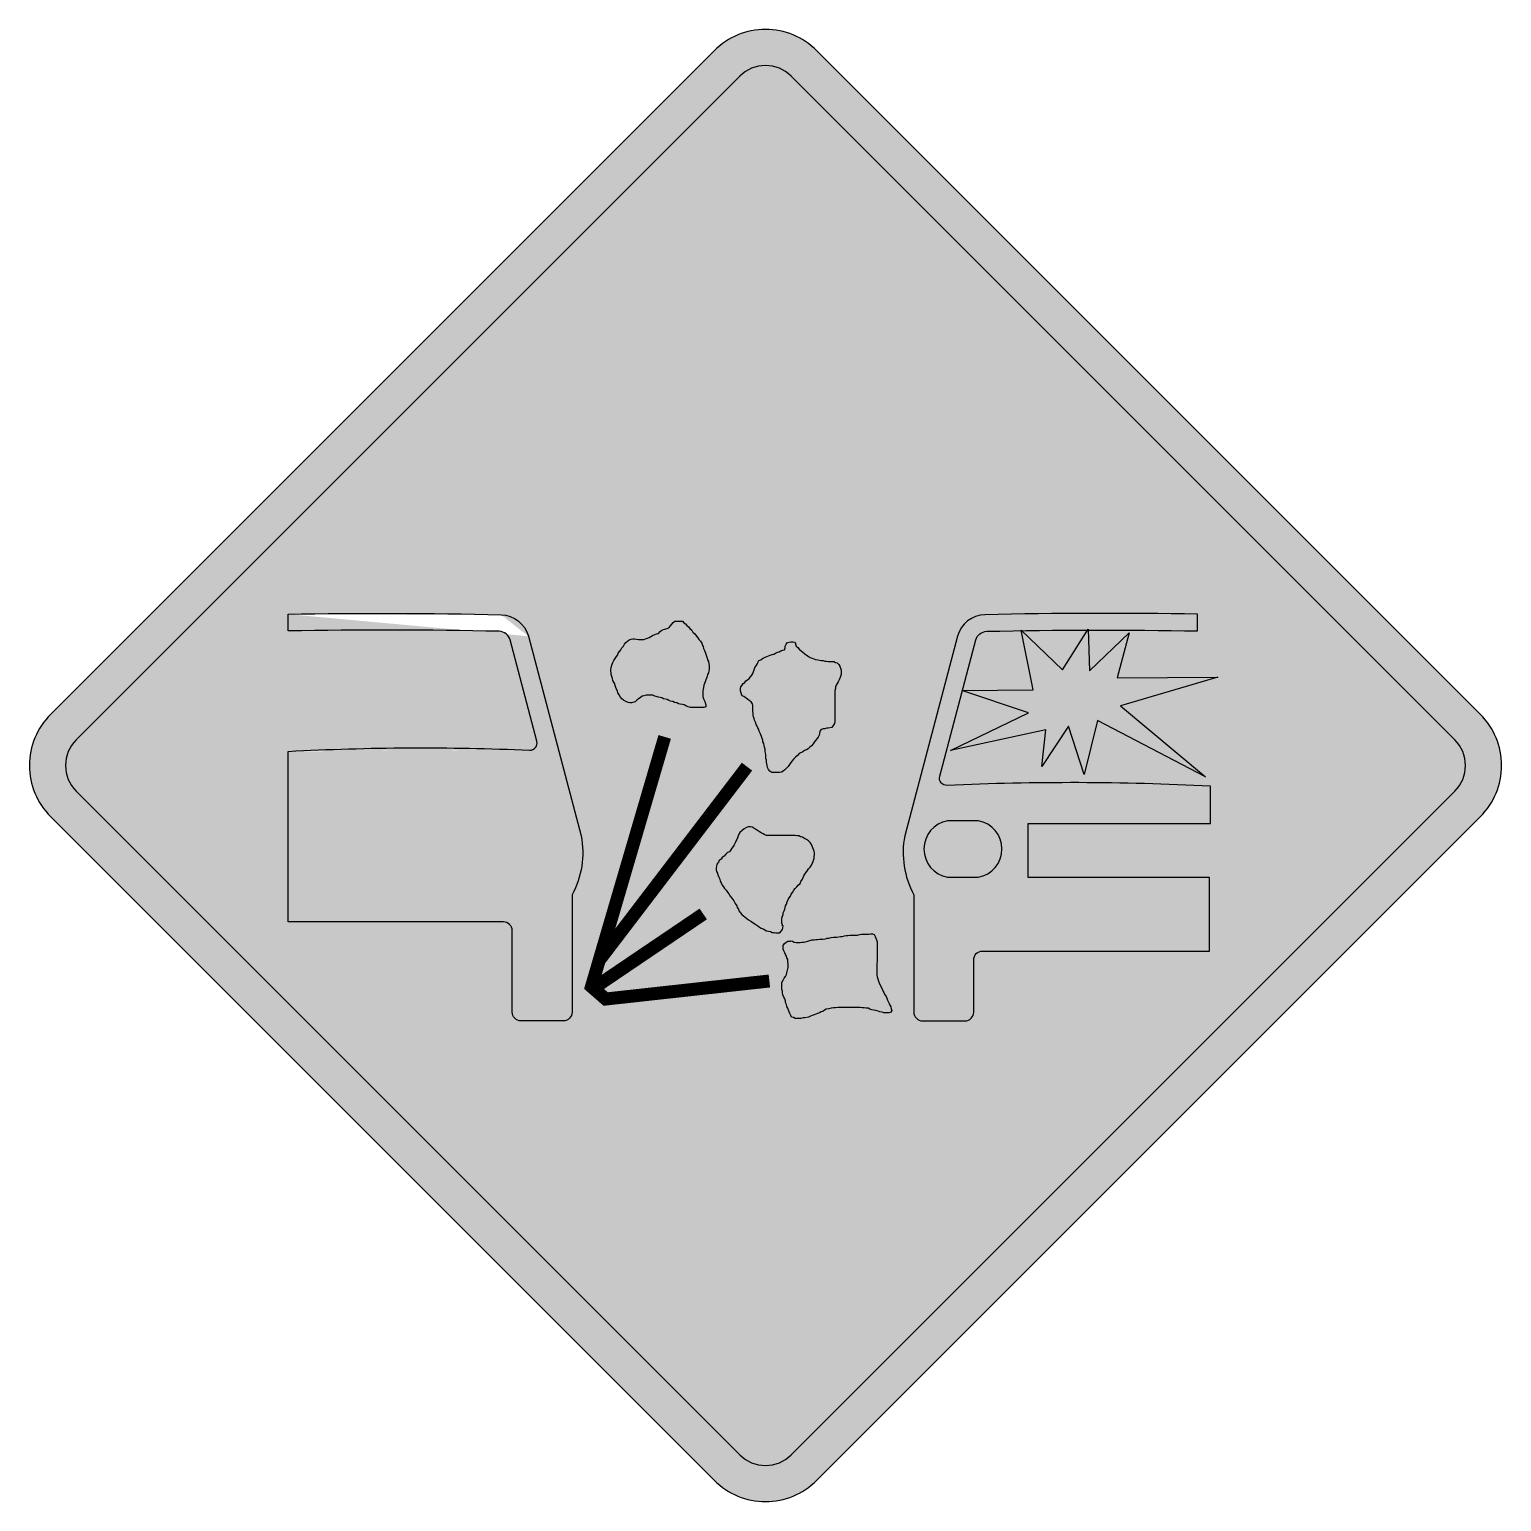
# Model space of a CAD drawing. Header units: millimetres. Extents: x -510 to 510, y -510 to 510.
import ezdxf

# ---------------------------------------------------------------- set-up
doc = ezdxf.new("R2010")
doc.units = ezdxf.units.MM
doc.header["$LTSCALE"] = 10
doc.header["$MEASUREMENT"] = 0
doc.layers.get('0').update_dxf_attribs({"linetype": 'CONTINUOUS'})

msp = doc.modelspace()

# ---------------------------------------------------------------- hatches: boundary and pattern name
h = msp.add_hatch(color=7)
h.dxf.hatch_style = 1
edge = h.paths.add_edge_path()
edge.add_line((35.4, -495), (495, -35.4))
edge.add_arc((459.6, 0), 50, 315, 405)
edge.add_line((495, 35.4), (35.4, 495))
edge.add_arc((0, 459.6), 50, 45, 135)
edge.add_line((-35.4, 495), (-495, 35.4))
edge.add_arc((-459.6, 0), 50, 135, 225)
edge.add_line((-495, -35.4), (-35.4, -495))
edge.add_arc((0, -459.6), 50, 225, 315)
edge = h.paths.add_edge_path(flags=16)
edge.add_line((17.7, -477.3), (477.3, -17.7))
edge.add_arc((459.6, 0), 25, 315, 405)
edge.add_line((477.3, 17.7), (17.7, 477.3))
edge.add_arc((0, 459.6), 25, 45, 135)
edge.add_line((-17.7, 477.3), (-477.3, 17.7))
edge.add_arc((-459.6, 0), 25, 135, 225)
edge.add_line((-477.3, -17.7), (-17.7, -477.3))
edge.add_arc((0, -459.6), 25, 225, 315)
h = msp.add_hatch(color=32)
h.dxf.hatch_style = 1
h.paths.add_polyline_path([(17.7, 477.3, 0.414214), (-17.7, 477.3), (-477.3, 17.7, 0.414214), (-477.3, -17.7), (-17.7, -477.3, 0.414214), (17.7, -477.3), (477.3, -17.7, 0.414214), (477.3, 17.7)])
h.paths.add_polyline_path([(-62.7, 100), (-57.8, 100), (-57.5, 100), (-56.6, 98.8), (-55.4, 98.2), (-54.5, 96.9), (-53.2, 96), (-52.3, 94.8), (-51.1, 93.6), (-50.2, 92.4), (-49, 91.2), (-47.8, 89.6), (-46.8, 88.4), (-46.2, 87.2), (-45, 86), (-44.1, 84.8), (-43.8, 83.6), (-43.2, 82.3), (-42.9, 81.1), (-42.3, 79.6), (-41.7, 78.4), (-41.4, 77.2), (-40.8, 75.7), (-40.5, 74.4), (-40.2, 73.2), (-39.5, 72), (-39.2, 70.5), (-38.9, 69.3), (-38.9, 66.8), (-39.2, 65.6), (-39.5, 64.1), (-40.2, 62.9), (-40.5, 61.7), (-40.8, 60.5), (-41.4, 59.2), (-41.7, 58), (-42.3, 56.8), (-42.6, 55.6), (-42.9, 54.1), (-43.2, 52.9), (-43.5, 51.6), (-43.5, 48), (-43.2, 46.8), (-42.6, 45.6), (-42, 44.3), (-41.4, 41.9), (-41.4, 40.7), (-42.6, 40.1), (-52, 40.1), (-53.5, 40.7), (-55.1, 41.3), (-56.3, 41.9), (-57.5, 42.2), (-59, 42.5), (-60.2, 42.8), (-61.4, 43.4), (-63, 43.7), (-64.2, 44.3), (-65.7, 44.6), (-66.9, 45), (-68.1, 45.6), (-70.6, 46.2), (-71.8, 46.8), (-73, 47.1), (-74.2, 47.4), (-76.7, 48), (-77.9, 48.6), (-82.7, 48.6), (-84.3, 48.3), (-85.5, 48), (-86.7, 46.8), (-87.9, 46.2), (-89.1, 45.3), (-90.3, 44), (-92.8, 43.4), (-94, 43.4), (-95.2, 43.7), (-96.7, 44.3), (-98.3, 45.3), (-99.5, 46.2), (-100.4, 47.4), (-101.3, 48.9), (-102.2, 50.4), (-102.5, 51.6), (-103.1, 52.9), (-103.7, 54.1), (-104, 55.3), (-104.3, 56.5), (-105, 57.7), (-105.6, 58.9), (-105.9, 60.2), (-106.5, 61.7), (-106.8, 62.9), (-106.8, 64.1), (-107.1, 65.3), (-107.1, 66.5), (-106.8, 67.8), (-106.2, 70.2), (-105.6, 71.4), (-105, 72.6), (-104, 74.1), (-103.1, 75.4), (-102.2, 76.6), (-101.9, 77.8), (-101, 79), (-100.1, 80.2), (-99.5, 81.4), (-98.3, 82.6), (-97.7, 83.9), (-96.7, 85.1), (-94.3, 86.9), (-93.1, 87.5), (-91.9, 87.8), (-90.7, 87.8), (-89.4, 87.5), (-87.9, 87.2), (-84.3, 87.2), (-83, 87.8), (-81.8, 88.1), (-80.6, 88.7), (-78.2, 89.9), (-76.7, 90.6), (-75.4, 91.2), (-74.2, 91.5), (-73, 92.7), (-71.8, 93.6), (-70.6, 94.2), (-68.1, 94.8), (-66.9, 95.4), (-65.7, 96.6), (-64.8, 97.8), (-63.9, 99.1)], flags=16)
h.paths.add_polyline_path([(-164.2, 89.5), (-127.6, -48.7, -0.171901), (-133.9, -89.5), (-133.9, -170.8, -0.414214), (-139.9, -176.8), (-169.4, -176.8, -0.414214), (-175.4, -170.8), (-175.4, -114.3, 0.414214), (-181.4, -108.3), (-330.4, -108.3), (-330.4, 9.8, -0.024123), (-163.3, 10.6, 0.505805), (-158.3, 16.9), (-176.8, 86.9, 0.334041), (-184.4, 92.9, 0.009917), (-330.4, 93.2), (-330.4, 104.8, -0.010001), (-183.1, 104.4, -0.333947)], flags=16)
h.paths.add_polyline_path([(-4.6, 72.6), (-3.3, 73.2), (-2.1, 74.1), (-0.6, 74.7), (0.9, 75.4), (2.1, 76), (3.3, 76.3), (4.6, 76.9), (5.8, 77.2), (7, 77.8), (8.2, 78.4), (9.4, 78.7), (10.6, 79.3), (11.9, 79.9), (13.1, 80.2), (13.7, 81.4), (13.7, 82.6), (14.3, 83.9), (15.2, 85.1), (17.6, 85.7), (18.9, 85.7), (20.1, 85.4), (20.7, 84.5), (20.7, 83.9), (21.3, 82.6), (22.5, 81.7), (23.4, 80.5), (24.6, 79.3), (27.1, 77.5), (28.3, 76.3), (29.5, 75.7), (31, 74.7), (32.2, 74.4), (33.5, 73.8), (34.7, 73.5), (36.2, 73.2), (38.6, 72.6), (39.9, 72.6), (41.1, 72.3), (42.3, 72.3), (43.5, 72), (47.2, 72), (48.4, 71.4), (49.6, 71.1), (50.8, 69.9), (51.4, 68.7), (52, 67.4), (52.3, 65.9), (52.3, 63.2), (52, 61.7), (51.4, 60.5), (51.1, 59.2), (50.2, 58), (49, 55.6), (48.4, 54.4), (48.4, 53.2), (48.1, 51.9), (48.1, 30.7), (47.8, 29.1), (46.9, 27.6), (45.9, 26.4), (43.5, 25.8), (42.3, 25.8), (41.1, 25.5), (39.9, 25.5), (38.6, 24.9), (37.7, 23.7), (37.4, 22.2), (37.1, 20.9), (36.5, 19.7), (35.6, 18.5), (33.8, 16.1), (32.9, 14.9), (31.9, 13.6), (30.7, 12.7), (29.5, 11.5), (28.3, 10.9), (27.1, 10.3), (25.9, 9.4), (23.4, 8.2), (22.2, 7), (20.7, 5.7), (19.5, 4.5), (17.6, 2.1), (16.7, 0.6), (15.8, -0.6), (14.6, -1.9), (13.4, -3.1), (12.2, -4), (11, -4.6), (9.7, -4.9), (4.3, -4.9), (3, -4), (2.1, -2.8), (1.5, -1.3), (1.2, 0), (0.9, 1.2), (0.6, 2.4), (0.6, 3.6), (0.3, 4.8), (0.3, 7.3), (0, 8.5), (-0.3, 10), (-0.3, 11.2), (-0.6, 12.7), (-0.9, 13.9), (-1.2, 15.2), (-1.8, 16.4), (-1.8, 17.6), (-2.4, 18.8), (-2.7, 20), (-3.3, 21.2), (-3.6, 22.5), (-4.3, 23.7), (-4.6, 24.9), (-5.2, 26.1), (-5.8, 27.3), (-6.4, 28.5), (-7, 30.1), (-7.6, 31.3), (-7.9, 32.5), (-8.2, 33.7), (-8.5, 34.9), (-8.5, 36.1), (-8.8, 37.7), (-8.8, 41.6), (-9.1, 42.8), (-10, 44), (-11.3, 45), (-12.5, 45.9), (-14.9, 47.7), (-16.1, 48.3), (-16.7, 49.5), (-17, 50.7), (-17.3, 51.9), (-17.3, 53.2), (-17, 54.4), (-16.1, 55.6), (-15.5, 56.8), (-14.3, 57.4), (-13.7, 58.6), (-12.5, 59.2), (-11.3, 60.2), (-10.3, 61.4), (-9.4, 62.6), (-8.8, 63.8), (-8.2, 65), (-7.9, 66.2), (-7.3, 67.8), (-6.4, 69), (-5.8, 70.2), (-5.2, 71.4)], flags=16)
h.paths.add_polyline_path([(151.9, 104.4, -0.010001), (299.2, 104.8), (299.2, 93.2, 0.005147), (223.4, 93.8), (224.3, 65.6), (251.7, 91.8), (243.5, 60.8), (313.3, 61.1), (245.8, 41.3), (304.7, -7.8), (229.8, 31.2), (220.6, -6.2), (209.9, 27.3), (191.4, -0.8), (194.1, 24.8), (128, 10.5), (182.2, 36.4), (136.3, 51.8), (120.6, -7.5, 0.506173), (125.7, -13.8, -0.023749), (308, -14.3), (308, -40.2), (181.9, -40.2), (181.9, -77.6), (307.4, -77.6), (307.4, -128.5), (150.2, -128.5, 0.414214), (144.2, -134.5), (144.2, -170.8, -0.414214), (138.2, -176.8), (108.7, -176.8, -0.414214), (102.7, -170.8), (102.7, -89.5, -0.171901), (96.4, -48.7), (133, 89.5, -0.333947)], flags=16)
h.paths.add_polyline_path([(-12, -42.4), (-10.5, -42.4), (-9.2, -42.7), (-8, -43.3), (-6.8, -44.2), (-5.6, -45.1), (-4.1, -46), (-2.9, -46.7), (-1.6, -47.3), (-0.4, -47.9), (0.8, -48.5), (20.5, -48.5), (21.8, -48.8), (23, -48.8), (24.2, -49.4), (25.7, -49.7), (26.9, -50.6), (28.4, -51.2), (29.7, -52.1), (30.9, -53.3), (31.8, -54.6), (32.4, -55.8), (32.7, -57), (33.3, -58.2), (33.6, -59.4), (33.9, -60.6), (33.9, -61.8), (33.6, -63.1), (33.6, -64.3), (33.3, -65.5), (33, -66.7), (32.4, -67.9), (31.8, -69.1), (30.9, -70.3), (29.7, -71.6), (29.1, -72.8), (27.2, -75.2), (26.6, -76.4), (26, -77.6), (25.7, -78.8), (24.5, -80.4), (23.9, -81.6), (22.7, -82.8), (21.8, -84), (20.5, -85.2), (19.6, -86.4), (18.7, -88), (17.8, -89.2), (17.2, -90.4), (16.3, -91.6), (15.7, -92.8), (15.1, -94.3), (14.5, -95.9), (13.9, -97.1), (13.6, -98.3), (13.3, -99.5), (12.9, -100.7), (12.3, -101.9), (12.3, -103.1), (11.7, -104.4), (11.4, -105.6), (11.4, -109.2), (11.8, -110.9), (12.3, -111), (12, -112.3), (11.7, -113.5), (9.9, -115.9), (7.2, -115.9), (6, -115.6), (4.7, -115.6), (3.5, -115), (2, -114.7), (0.8, -114.4), (-0.4, -113.8), (-1.6, -113.2), (-2.9, -112.6), (-4.1, -112), (-5.3, -111), (-6.8, -110.1), (-8.6, -108.9), (-10.2, -107.7), (-11.7, -106.8), (-12.9, -105.9), (-14.1, -105), (-15.3, -104.1), (-16.5, -103.1), (-17.4, -101.9), (-18.4, -100.7), (-18.7, -99.5), (-19.6, -98.3), (-19.9, -97.1), (-21.1, -95.6), (-22, -93.7), (-23.2, -91.9), (-24.4, -90.4), (-25.4, -88.9), (-26.3, -87.7), (-27.2, -86.4), (-28.4, -85.2), (-29, -84), (-29.9, -82.8), (-30.8, -81.3), (-31.4, -80.1), (-31.7, -78.8), (-32.3, -77.3), (-32.9, -75.8), (-33.3, -74.6), (-33.9, -73.4), (-34.2, -72.2), (-34.2, -71), (-33.9, -69.7), (-33.6, -68.2), (-32.6, -67), (-32, -65.8), (-30.8, -64.9), (-29.9, -63.7), (-28.7, -62.8), (-27.5, -61.5), (-26.3, -60.3), (-25, -59.7), (-24.1, -58.5), (-23.2, -57.3), (-22.3, -56.1), (-21.7, -54.9), (-21.1, -53.6), (-20.5, -52.4), (-19.9, -51.2), (-19.3, -50), (-19, -48.8), (-18.4, -47.6), (-17.8, -46.4), (-16.2, -45.1), (-14.7, -43.9), (-13.2, -43)], flags=16)
h.paths.add_polyline_path([(126.1, -38.2), (147.3, -38.2, -0.838109), (147.3, -77.4), (126.1, -77.4, -0.838109)], flags=0)
h.paths.add_polyline_path([(15.4, -121.7), (17.2, -121.7), (17.5, -121.4), (18.7, -121.7), (19.9, -122.3), (21.2, -122.6), (23.9, -122.6), (25.1, -122.3), (26.6, -122.3), (27.8, -122), (29.4, -121.7), (30.6, -121.1), (32.1, -120.8), (33.6, -120.8), (34.8, -120.5), (36, -120.5), (37.3, -120.2), (39.7, -120.2), (41.5, -119.9), (42.7, -119.6), (43.9, -119.6), (45.5, -119.2), (47, -118.9), (49.4, -118.9), (51.9, -118.3), (53.1, -118.3), (54.6, -118), (55.8, -117.7), (57, -117.7), (58.5, -117.4), (63.7, -117.4), (65.2, -117.1), (66.4, -116.8), (71.6, -116.8), (72.8, -116.5), (74, -116.5), (75.3, -117.1), (75.9, -118.3), (76.5, -119.6), (76.8, -120.8), (77.4, -122), (77.4, -135.6), (77.1, -137.2), (77.1, -145.1), (77.4, -146.3), (77.7, -147.8), (78.3, -149.3), (78.6, -150.5), (79.2, -151.7), (80.1, -153.3), (80.7, -154.8), (81.3, -156), (81.9, -157.2), (82.5, -158.4), (83.5, -159.9), (84.1, -161.2), (84.4, -162.4), (85.6, -164.8), (86.2, -166), (86.8, -167.2), (87.1, -168.5), (87.4, -169.7), (86.8, -170.9), (85.6, -171.2), (81.9, -171.2), (80.7, -170.9), (79.2, -170.6), (78, -170), (76.5, -169.7), (74.9, -169.4), (73.7, -169.1), (72.2, -168.8), (71, -168.1), (69.8, -168.1), (68.3, -167.8), (67, -167.8), (65.5, -167.5), (50.3, -167.5), (48.5, -167.8), (47, -167.8), (45.5, -168.1), (43.9, -168.5), (42.1, -168.8), (40.9, -169.4), (39.7, -170.3), (38.5, -170.6), (37.3, -171.2), (36, -171.8), (34.8, -172.1), (33.6, -172.7), (32.4, -173), (31.2, -173.6), (29.7, -174.2), (27.2, -174.8), (26, -174.8), (24.5, -175.1), (20.5, -175.1), (19.3, -174.5), (18.1, -174.2), (17.5, -173), (16.9, -171.8), (16.3, -170.6), (16, -169.4), (15.4, -168.1), (14.8, -166.9), (14.5, -165.4), (13.9, -164.2), (13.9, -163), (13.3, -161.5), (12.6, -160.3), (12, -158.7), (11.7, -157.5), (11.7, -156.3), (11.4, -155.1), (11.4, -150.2), (12.3, -148.7), (12.9, -147.2), (13.9, -146), (14.5, -144.8), (14.8, -143.5), (15.7, -139.9), (15.7, -137.5), (15.4, -136), (15.4, -134.4), (14.8, -133.2), (14.5, -132), (13.9, -130.8), (13.3, -129.6), (12.6, -128.4), (12.3, -127.1), (12.3, -124.7), (12.9, -123.5), (14.2, -122.3)], flags=16)
h = msp.add_hatch(color=7)
h.dxf.hatch_style = 1
edge = h.paths.add_edge_path()
edge.add_line((-133.9, -89.5), (-133.9, -170.8))
edge.add_arc((-139.9, -170.8), 6, -90, 0, ccw=False)
edge.add_line((-139.9, -176.8), (-169.4, -176.8))
edge.add_arc((-169.4, -170.8), 6, 180, 270, ccw=False)
edge.add_line((-175.4, -170.8), (-175.4, -114.3))
edge.add_arc((-181.4, -114.3), 6, 0, 90)
edge.add_line((-181.4, -108.3), (-330.4, -108.3))
edge.add_line((-330.4, -108.3), (-330.4, 9.8))
edge.add_arc((-238.6, -1720), 1732.3, 87.5099, 93.0374, ccw=False)
edge.add_arc((-163.1, 15.6), 5, 267.5099, 374.832)
edge.add_line((-158.3, 16.9), (-176.8, 86.9))
edge.add_arc((-184.5, 84.9), 8, 14.832, 88.7177)
edge.add_arc((-266.7, -3587.4), 3681.2, 88.7177, 90.9903)
edge.add_line((-330.4, 93.2), (-330.4, 104.8))
edge.add_arc((-266.7, -3575.9), 3681.2, 88.6982, 90.9903, ccw=False)
edge.add_arc((-183.6, 84.4), 20, 14.832, 88.6982, ccw=False)
edge.add_line((-164.2, 89.5), (-127.6, -48.7))
edge.add_arc((-188.4, -60.2), 61.9, -28.2984, 10.7171, ccw=False)
h = msp.add_hatch(color=7)
h.dxf.hatch_style = 1
edge = h.paths.add_edge_path(flags=16)
edge.add_line((126.1, -77.4), (147.3, -77.4))
edge.add_arc((143.9, -57.8), 19.9, 280.0667, 439.9333)
edge.add_line((147.3, -38.2), (126.1, -38.2))
edge.add_arc((129.5, -57.8), 19.9, 100.0667, 259.9333)
edge = h.paths.add_edge_path()
edge.add_arc((108.7, -170.8), 6, 180, 270)
edge.add_line((108.7, -176.8), (138.2, -176.8))
edge.add_arc((138.2, -170.8), 6, 270, 360)
edge.add_line((144.2, -170.8), (144.2, -134.5))
edge.add_arc((150.2, -134.5), 6, 90, 180, ccw=False)
edge.add_line((150.2, -128.5), (307.4, -128.5))
edge.add_line((307.4, -128.5), (307.4, -77.6))
edge.add_line((307.4, -77.6), (181.9, -77.6))
edge.add_line((181.9, -77.6), (181.9, -40.2))
edge.add_line((181.9, -40.2), (308, -40.2))
edge.add_line((308, -40.2), (308, -14.3))
edge.add_arc((211.4, -1932.7), 1920.8, 87.1155, 92.5573)
edge.add_arc((125.4, -8.8), 5, 165.168, 272.5573, ccw=False)
edge.add_line((120.6, -7.5), (145.6, 86.9))
edge.add_arc((153.3, 84.9), 8, 91.2823, 165.168, ccw=False)
edge.add_arc((235.5, -3587.4), 3681.2, 89.0097, 91.2823, ccw=False)
edge.add_line((299.2, 93.2), (299.2, 104.8))
edge.add_arc((235.5, -3575.9), 3681.2, 89.0097, 91.3018)
edge.add_arc((152.4, 84.4), 20, 91.3018, 165.168)
edge.add_line((133, 89.5), (96.4, -48.7))
edge.add_arc((157.2, -60.2), 61.9, 169.2829, 208.2984)
edge.add_line((102.7, -89.5), (102.7, -170.8))
h = msp.add_hatch(color=7)
h.dxf.hatch_style = 1
h.paths.add_polyline_path([(11.7, -110.4), (11.4, -109.2), (11.4, -105.6), (11.7, -104.4), (12.3, -103.1), (12.3, -101.9), (12.9, -100.7), (13.3, -99.5), (13.6, -98.3), (13.9, -97.1), (14.5, -95.9), (15.1, -94.3), (15.7, -92.8), (16.3, -91.6), (17.2, -90.4), (17.8, -89.2), (18.7, -88), (19.6, -86.4), (20.5, -85.2), (21.8, -84), (22.7, -82.8), (23.9, -81.6), (24.5, -80.4), (25.7, -78.8), (26, -77.6), (26.6, -76.4), (27.2, -75.2), (29.1, -72.8), (29.7, -71.6), (30.9, -70.3), (31.8, -69.1), (32.4, -67.9), (33, -66.7), (33.3, -65.5), (33.6, -64.3), (33.6, -63.1), (33.9, -61.8), (33.9, -60.6), (33.6, -59.4), (33.3, -58.2), (32.7, -57), (32.4, -55.8), (31.8, -54.6), (30.9, -53.3), (29.7, -52.1), (28.4, -51.2), (26.9, -50.6), (25.7, -49.7), (24.2, -49.4), (23, -48.8), (21.8, -48.8), (20.5, -48.5), (0.8, -48.5), (-0.4, -47.9), (-1.6, -47.3), (-2.9, -46.7), (-4.1, -46), (-5.6, -45.1), (-6.8, -44.2), (-8, -43.3), (-9.2, -42.7), (-10.5, -42.4), (-12, -42.4), (-13.2, -43), (-14.7, -43.9), (-16.2, -45.1), (-17.8, -46.4), (-18.4, -47.6), (-19, -48.8), (-19.3, -50), (-19.9, -51.2), (-20.5, -52.4), (-21.1, -53.6), (-21.7, -54.9), (-22.3, -56.1), (-23.2, -57.3), (-24.1, -58.5), (-25, -59.7), (-26.3, -60.3), (-27.5, -61.5), (-28.7, -62.8), (-29.9, -63.7), (-30.8, -64.9), (-32, -65.8), (-32.6, -67), (-33.6, -68.2), (-33.9, -69.7), (-34.2, -71), (-34.2, -72.2), (-33.9, -73.4), (-33.3, -74.6), (-32.9, -75.8), (-32.3, -77.3), (-31.7, -78.8), (-31.4, -80.1), (-30.8, -81.3), (-29.9, -82.8), (-29, -84), (-28.4, -85.2), (-27.2, -86.4), (-26.3, -87.7), (-25.4, -88.9), (-24.4, -90.4), (-23.2, -91.9), (-22, -93.7), (-21.1, -95.6), (-19.9, -97.1), (-19.6, -98.3), (-18.7, -99.5), (-18.4, -100.7), (-17.4, -101.9), (-16.5, -103.1), (-15.3, -104.1), (-14.1, -105), (-12.9, -105.9), (-11.7, -106.8), (-10.2, -107.7), (-8.6, -108.9), (-6.8, -110.1), (-5.3, -111), (-4.1, -112), (-2.9, -112.6), (-1.6, -113.2), (-0.4, -113.8), (0.8, -114.4), (2, -114.7), (3.5, -115), (4.7, -115.6), (6, -115.6), (7.2, -115.9), (9.9, -115.9), (11.7, -113.5), (12, -112.3), (12.3, -111), (11.4, -110.7)])
h.paths.add_polyline_path([(20.7, 83.9), (21.3, 82.6), (22.5, 81.7), (23.4, 80.5), (24.6, 79.3), (27.1, 77.5), (28.3, 76.3), (29.5, 75.7), (31, 74.7), (32.2, 74.4), (33.5, 73.8), (34.7, 73.5), (36.2, 73.2), (38.6, 72.6), (39.9, 72.6), (41.1, 72.3), (42.3, 72.3), (43.5, 72), (47.2, 72), (48.4, 71.4), (49.6, 71.1), (50.8, 69.9), (51.4, 68.7), (52, 67.4), (52.3, 65.9), (52.3, 63.2), (52, 61.7), (51.4, 60.5), (51.1, 59.2), (50.2, 58), (49, 55.6), (48.4, 54.4), (48.4, 53.2), (48.1, 51.9), (48.1, 30.7), (47.8, 29.1), (46.9, 27.6), (45.9, 26.4), (43.5, 25.8), (42.3, 25.8), (41.1, 25.5), (39.9, 25.5), (38.6, 24.9), (37.7, 23.7), (37.4, 22.2), (37.1, 20.9), (36.5, 19.7), (35.6, 18.5), (33.8, 16.1), (32.9, 14.9), (31.9, 13.6), (30.7, 12.7), (29.5, 11.5), (28.3, 10.9), (27.1, 10.3), (25.9, 9.4), (23.4, 8.2), (22.2, 7), (20.7, 5.7), (19.5, 4.5), (17.6, 2.1), (16.7, 0.6), (15.8, -0.6), (14.6, -1.9), (13.4, -3.1), (12.2, -4), (11, -4.6), (9.7, -4.9), (4.3, -4.9), (3, -4), (2.1, -2.8), (1.5, -1.3), (1.2, 0), (0.9, 1.2), (0.6, 2.4), (0.6, 3.6), (0.3, 4.8), (0.3, 7.3), (0, 8.5), (-0.3, 10), (-0.3, 11.2), (-0.6, 12.7), (-0.9, 13.9), (-1.2, 15.2), (-1.8, 16.4), (-1.8, 17.6), (-2.4, 18.8), (-2.7, 20), (-3.3, 21.2), (-3.6, 22.5), (-4.3, 23.7), (-4.6, 24.9), (-5.2, 26.1), (-5.8, 27.3), (-6.4, 28.5), (-7, 30.1), (-7.6, 31.3), (-7.9, 32.5), (-8.2, 33.7), (-8.5, 34.9), (-8.5, 36.1), (-8.8, 37.7), (-8.8, 41.6), (-9.1, 42.8), (-10, 44), (-11.3, 45), (-12.5, 45.9), (-14.9, 47.7), (-16.1, 48.3), (-16.7, 49.5), (-17, 50.7), (-17.3, 51.9), (-17.3, 53.2), (-17, 54.4), (-16.1, 55.6), (-15.5, 56.8), (-14.3, 57.4), (-13.7, 58.6), (-12.5, 59.2), (-11.3, 60.2), (-10.3, 61.4), (-9.4, 62.6), (-8.8, 63.8), (-8.2, 65), (-7.9, 66.2), (-7.3, 67.8), (-6.4, 69), (-5.8, 70.2), (-5.2, 71.4), (-4.6, 72.6), (-3.3, 73.2), (-2.1, 74.1), (-0.6, 74.7), (0.9, 75.4), (2.1, 76), (3.3, 76.3), (4.6, 76.9), (5.8, 77.2), (7, 77.8), (8.2, 78.4), (9.4, 78.7), (10.6, 79.3), (11.9, 79.9), (13.1, 80.2), (13.7, 81.4), (13.7, 82.6), (14.3, 83.9), (15.2, 85.1), (17.6, 85.7), (18.9, 85.7), (20.1, 85.4), (20.7, 84.5)])
h.paths.add_polyline_path([(-57.5, 100), (-56.6, 98.8), (-55.4, 98.2), (-54.5, 96.9), (-53.2, 96), (-52.3, 94.8), (-51.1, 93.6), (-50.2, 92.4), (-49, 91.2), (-47.8, 89.6), (-46.8, 88.4), (-46.2, 87.2), (-45, 86), (-44.1, 84.8), (-43.8, 83.6), (-43.2, 82.3), (-42.9, 81.1), (-42.3, 79.6), (-41.7, 78.4), (-41.4, 77.2), (-40.8, 75.7), (-40.5, 74.4), (-40.2, 73.2), (-39.5, 72), (-39.2, 70.5), (-38.9, 69.3), (-38.9, 66.8), (-39.2, 65.6), (-39.5, 64.1), (-40.2, 62.9), (-40.5, 61.7), (-40.8, 60.5), (-41.4, 59.2), (-41.7, 58), (-42.3, 56.8), (-42.6, 55.6), (-42.9, 54.1), (-43.2, 52.9), (-43.5, 51.6), (-43.5, 48), (-43.2, 46.8), (-42.6, 45.6), (-42, 44.3), (-41.4, 41.9), (-41.4, 40.7), (-42.6, 40.1), (-52, 40.1), (-53.5, 40.7), (-55.1, 41.3), (-56.3, 41.9), (-57.5, 42.2), (-59, 42.5), (-60.2, 42.8), (-61.4, 43.4), (-63, 43.7), (-64.2, 44.3), (-65.7, 44.6), (-66.9, 45), (-68.1, 45.6), (-70.6, 46.2), (-71.8, 46.8), (-73, 47.1), (-74.2, 47.4), (-76.7, 48), (-77.9, 48.6), (-82.7, 48.6), (-84.3, 48.3), (-85.5, 48), (-86.7, 46.8), (-87.9, 46.2), (-89.1, 45.3), (-90.3, 44), (-92.8, 43.4), (-94, 43.4), (-95.2, 43.7), (-96.7, 44.3), (-98.3, 45.3), (-99.5, 46.2), (-100.4, 47.4), (-101.3, 48.9), (-102.2, 50.4), (-102.5, 51.6), (-103.1, 52.9), (-103.7, 54.1), (-104, 55.3), (-104.3, 56.5), (-105, 57.7), (-105.6, 58.9), (-105.9, 60.2), (-106.5, 61.7), (-106.8, 62.9), (-106.8, 64.1), (-107.1, 65.3), (-107.1, 66.5), (-106.8, 67.8), (-106.2, 70.2), (-105.6, 71.4), (-105, 72.6), (-104, 74.1), (-103.1, 75.4), (-102.2, 76.6), (-101.9, 77.8), (-101, 79), (-100.1, 80.2), (-99.5, 81.4), (-98.3, 82.6), (-97.7, 83.9), (-96.7, 85.1), (-94.3, 86.9), (-93.1, 87.5), (-91.9, 87.8), (-90.7, 87.8), (-89.4, 87.5), (-87.9, 87.2), (-84.3, 87.2), (-83, 87.8), (-81.8, 88.1), (-80.6, 88.7), (-78.2, 89.9), (-76.7, 90.6), (-75.4, 91.2), (-74.2, 91.5), (-73, 92.7), (-71.8, 93.6), (-70.6, 94.2), (-68.1, 94.8), (-66.9, 95.4), (-65.7, 96.6), (-64.8, 97.8), (-63.9, 99.1), (-62.7, 100), (-57.8, 100)])
h = msp.add_hatch(color=32)
h.dxf.hatch_style = 1
h.paths.add_polyline_path([(177.1, 93.3, 0.001626), (153.2, 92.9, 0.334041), (145.6, 86.9), (136.3, 51.9), (185.3, 52.5)])
h.paths.add_polyline_path([(223, 93.8, 0.0031), (177.4, 93.3), (205.7, 66.2)])
h.paths.add_polyline_path([(147.3, -38.2), (126.1, -38.2, 0.838109), (126.1, -77.4), (147.3, -77.4, 0.838109)])
h = msp.add_hatch(color=7)
h.dxf.hatch_style = 1
h.paths.add_polyline_path([(128, 10.5), (182.2, 36.4), (135.9, 51.9), (185.3, 52.5), (177, 93.7), (205.7, 66.2), (223.4, 94.3), (224.3, 65.6), (251.7, 91.8), (243.5, 60.8), (313.3, 61.1), (245.8, 41.3), (304.7, -7.8), (229.8, 31.2), (220.6, -6.2), (209.9, 27.3), (191.4, -0.8), (194.1, 24.8)])
h = msp.add_hatch(color=7)
h.dxf.hatch_style = 1
h.paths.add_polyline_path([(17.5, -121.4), (18.7, -121.7), (19.9, -122.3), (21.2, -122.6), (23.9, -122.6), (25.1, -122.3), (26.6, -122.3), (27.8, -122), (29.4, -121.7), (30.6, -121.1), (32.1, -120.8), (33.6, -120.8), (34.8, -120.5), (36, -120.5), (37.3, -120.2), (39.7, -120.2), (41.5, -119.9), (42.7, -119.6), (43.9, -119.6), (45.5, -119.2), (47, -118.9), (49.4, -118.9), (51.9, -118.3), (53.1, -118.3), (54.6, -118), (55.8, -117.7), (57, -117.7), (58.5, -117.4), (63.7, -117.4), (65.2, -117.1), (66.4, -116.8), (71.6, -116.8), (72.8, -116.5), (74, -116.5), (75.3, -117.1), (75.9, -118.3), (76.5, -119.6), (76.8, -120.8), (77.4, -122), (77.4, -135.6), (77.1, -137.2), (77.1, -145.1), (77.4, -146.3), (77.7, -147.8), (78.3, -149.3), (78.6, -150.5), (79.2, -151.7), (80.1, -153.3), (80.7, -154.8), (81.3, -156), (81.9, -157.2), (82.5, -158.4), (83.5, -159.9), (84.1, -161.2), (84.4, -162.4), (85.6, -164.8), (86.2, -166), (86.8, -167.2), (87.1, -168.5), (87.4, -169.7), (86.8, -170.9), (85.6, -171.2), (81.9, -171.2), (80.7, -170.9), (79.2, -170.6), (78, -170), (76.5, -169.7), (74.9, -169.4), (73.7, -169.1), (72.2, -168.8), (71, -168.1), (69.8, -168.1), (68.3, -167.8), (67, -167.8), (65.5, -167.5), (50.3, -167.5), (48.5, -167.8), (47, -167.8), (45.5, -168.1), (43.9, -168.5), (42.1, -168.8), (40.9, -169.4), (39.7, -170.3), (38.5, -170.6), (37.3, -171.2), (36, -171.8), (34.8, -172.1), (33.6, -172.7), (32.4, -173), (31.2, -173.6), (29.7, -174.2), (27.2, -174.8), (26, -174.8), (24.5, -175.1), (20.5, -175.1), (19.3, -174.5), (18.1, -174.2), (17.5, -173), (16.9, -171.8), (16.3, -170.6), (16, -169.4), (15.4, -168.1), (14.8, -166.9), (14.5, -165.4), (13.9, -164.2), (13.9, -163), (13.3, -161.5), (12.6, -160.3), (12, -158.7), (11.7, -157.5), (11.7, -156.3), (11.4, -155.1), (11.4, -150.2), (12.3, -148.7), (12.9, -147.2), (13.9, -146), (14.5, -144.8), (14.8, -143.5), (15.7, -139.9), (15.7, -137.5), (15.4, -136), (15.4, -134.4), (14.8, -133.2), (14.5, -132), (13.9, -130.8), (13.3, -129.6), (12.6, -128.4), (12.3, -127.1), (12.3, -124.7), (12.9, -123.5), (14.2, -122.3), (15.4, -121.7), (17.2, -121.7)])

# ---------------------------------------------------------------- linework, layer by layer
at = {"color": 7}
for points in [[(35.4, -495), (495, -35.4, 0.414214), (495, 35.4), (35.4, 495, 0.414214), (-35.4, 495), (-495, 35.4, 0.414214), (-495, -35.4), (-35.4, -495, 0.414214)], [(17.7, -477.3), (477.3, -17.7, 0.414214), (477.3, 17.7), (17.7, 477.3, 0.414214), (-17.7, 477.3), (-477.3, 17.7, 0.414214), (-477.3, -17.7), (-17.7, -477.3, 0.414214)]]:
    msp.add_lwpolyline(points, format="xyb", close=True, dxfattribs=at)
at = {"color": 7, "flags": 128}
msp.add_lwpolyline([(-133.9, -89.5), (-133.9, -170.8, -0.414214), (-139.9, -176.8), (-169.4, -176.8, -0.414214), (-175.4, -170.8), (-175.4, -114.3, 0.414214), (-181.4, -108.3), (-330.4, -108.3), (-330.4, 9.8, -0.024123), (-163.3, 10.6, 0.505805), (-158.3, 16.9), (-176.8, 86.9, 0.334041), (-184.4, 92.9, 0.009917), (-330.4, 93.2), (-330.4, 104.8, -0.010001), (-183.1, 104.4, -0.333947), (-164.2, 89.5), (-127.6, -48.7, -0.171901)], format="xyb", close=True, dxfattribs=at)
at = {"flags": 128}
for points in [[(102.7, -170.8, 0.414214), (108.7, -176.8), (138.2, -176.8, 0.414214), (144.2, -170.8), (144.2, -134.5, -0.414214), (150.2, -128.5), (307.4, -128.5), (307.4, -77.6), (181.9, -77.6), (181.9, -40.2), (308, -40.2), (308, -14.3, 0.023749), (125.7, -13.8, -0.506173), (120.6, -7.5), (145.6, 86.9, -0.334041), (153.2, 92.9, -0.009917), (299.2, 93.2), (299.2, 104.8, 0.010001), (151.9, 104.4, 0.333947), (133, 89.5), (96.4, -48.7, 0.171901), (102.7, -89.5)], [(126.1, -77.4), (147.3, -77.4, 0.838109), (147.3, -38.2), (126.1, -38.2, 0.838109)]]:
    msp.add_lwpolyline(points, format="xyb", close=True, dxfattribs=at)
for points in [[(-57.5, 100), (-56.6, 98.8), (-55.4, 98.2), (-54.5, 96.9), (-53.2, 96), (-52.3, 94.8), (-51.1, 93.6), (-50.2, 92.4), (-49, 91.2), (-47.8, 89.6), (-46.8, 88.4), (-46.2, 87.2), (-45, 86), (-44.1, 84.8), (-43.8, 83.6), (-43.2, 82.3), (-42.9, 81.1), (-42.3, 79.6), (-41.7, 78.4), (-41.4, 77.2), (-40.8, 75.7), (-40.5, 74.4), (-40.2, 73.2), (-39.5, 72), (-39.2, 70.5), (-38.9, 69.3), (-38.9, 66.8), (-39.2, 65.6), (-39.5, 64.1), (-40.2, 62.9), (-40.5, 61.7), (-40.8, 60.5), (-41.4, 59.2), (-41.7, 58), (-42.3, 56.8), (-42.6, 55.6), (-42.9, 54.1), (-43.2, 52.9), (-43.5, 51.6), (-43.5, 48), (-43.2, 46.8), (-42.6, 45.6), (-42, 44.3), (-41.4, 41.9), (-41.4, 40.7), (-42.6, 40.1), (-52, 40.1), (-53.5, 40.7), (-55.1, 41.3), (-56.3, 41.9), (-57.5, 42.2), (-59, 42.5), (-60.2, 42.8), (-61.4, 43.4), (-63, 43.7), (-64.2, 44.3), (-65.7, 44.6), (-66.9, 45), (-68.1, 45.6), (-70.6, 46.2), (-71.8, 46.8), (-73, 47.1), (-74.2, 47.4), (-76.7, 48), (-77.9, 48.6), (-82.7, 48.6), (-84.3, 48.3), (-85.5, 48), (-86.7, 46.8), (-87.9, 46.2), (-89.1, 45.3), (-90.3, 44), (-92.8, 43.4), (-94, 43.4), (-95.2, 43.7), (-96.7, 44.3), (-98.3, 45.3), (-99.5, 46.2), (-100.4, 47.4), (-101.3, 48.9), (-102.2, 50.4), (-102.5, 51.6), (-103.1, 52.9), (-103.7, 54.1), (-104, 55.3), (-104.3, 56.5), (-105, 57.7), (-105.6, 58.9), (-105.9, 60.2), (-106.5, 61.7), (-106.8, 62.9), (-106.8, 64.1), (-107.1, 65.3), (-107.1, 66.5), (-106.8, 67.8), (-106.2, 70.2), (-105.6, 71.4), (-105, 72.6), (-104, 74.1), (-103.1, 75.4), (-102.2, 76.6), (-101.9, 77.8), (-101, 79), (-100.1, 80.2), (-99.5, 81.4), (-98.3, 82.6), (-97.7, 83.9), (-96.7, 85.1), (-94.3, 86.9), (-93.1, 87.5), (-91.9, 87.8), (-90.7, 87.8), (-89.4, 87.5), (-87.9, 87.2), (-84.3, 87.2), (-83, 87.8), (-81.8, 88.1), (-80.6, 88.7), (-78.2, 89.9), (-76.7, 90.6), (-75.4, 91.2), (-74.2, 91.5), (-73, 92.7), (-71.8, 93.6), (-70.6, 94.2), (-68.1, 94.8), (-66.9, 95.4), (-65.7, 96.6), (-64.8, 97.8), (-63.9, 99.1), (-62.7, 100), (-57.8, 100)], [(128, 10.5), (182.2, 36.4), (135.9, 51.9), (185.3, 52.5), (177, 93.7), (205.7, 66.2), (223.4, 94.3), (224.3, 65.6), (251.7, 91.8), (243.5, 60.8), (313.3, 61.1), (245.8, 41.3), (304.7, -7.8), (229.8, 31.2), (220.6, -6.2), (209.9, 27.3), (191.4, -0.8), (194.1, 24.8)], [(20.7, 83.9), (21.3, 82.6), (22.5, 81.7), (23.4, 80.5), (24.6, 79.3), (27.1, 77.5), (28.3, 76.3), (29.5, 75.7), (31, 74.7), (32.2, 74.4), (33.5, 73.8), (34.7, 73.5), (36.2, 73.2), (38.6, 72.6), (39.9, 72.6), (41.1, 72.3), (42.3, 72.3), (43.5, 72), (47.2, 72), (48.4, 71.4), (49.6, 71.1), (50.8, 69.9), (51.4, 68.7), (52, 67.4), (52.3, 65.9), (52.3, 63.2), (52, 61.7), (51.4, 60.5), (51.1, 59.2), (50.2, 58), (49, 55.6), (48.4, 54.4), (48.4, 53.2), (48.1, 51.9), (48.1, 30.7), (47.8, 29.1), (46.9, 27.6), (45.9, 26.4), (43.5, 25.8), (42.3, 25.8), (41.1, 25.5), (39.9, 25.5), (38.6, 24.9), (37.7, 23.7), (37.4, 22.2), (37.1, 20.9), (36.5, 19.7), (35.6, 18.5), (33.8, 16.1), (32.9, 14.9), (31.9, 13.6), (30.7, 12.7), (29.5, 11.5), (28.3, 10.9), (27.1, 10.3), (25.9, 9.4), (23.4, 8.2), (22.2, 7), (20.7, 5.7), (19.5, 4.5), (17.6, 2.1), (16.7, 0.6), (15.8, -0.6), (14.6, -1.9), (13.4, -3.1), (12.2, -4), (11, -4.6), (9.7, -4.9), (4.3, -4.9), (3, -4), (2.1, -2.8), (1.5, -1.3), (1.2, 0), (0.9, 1.2), (0.6, 2.4), (0.6, 3.6), (0.3, 4.8), (0.3, 7.3), (0, 8.5), (-0.3, 10), (-0.3, 11.2), (-0.6, 12.7), (-0.9, 13.9), (-1.2, 15.2), (-1.8, 16.4), (-1.8, 17.6), (-2.4, 18.8), (-2.7, 20), (-3.3, 21.2), (-3.6, 22.5), (-4.3, 23.7), (-4.6, 24.9), (-5.2, 26.1), (-5.8, 27.3), (-6.4, 28.5), (-7, 30.1), (-7.6, 31.3), (-7.9, 32.5), (-8.2, 33.7), (-8.5, 34.9), (-8.5, 36.1), (-8.8, 37.7), (-8.8, 41.6), (-9.1, 42.8), (-10, 44), (-11.3, 45), (-12.5, 45.9), (-14.9, 47.7), (-16.1, 48.3), (-16.7, 49.5), (-17, 50.7), (-17.3, 51.9), (-17.3, 53.2), (-17, 54.4), (-16.1, 55.6), (-15.5, 56.8), (-14.3, 57.4), (-13.7, 58.6), (-12.5, 59.2), (-11.3, 60.2), (-10.3, 61.4), (-9.4, 62.6), (-8.8, 63.8), (-8.2, 65), (-7.9, 66.2), (-7.3, 67.8), (-6.4, 69), (-5.8, 70.2), (-5.2, 71.4), (-4.6, 72.6), (-3.3, 73.2), (-2.1, 74.1), (-0.6, 74.7), (0.9, 75.4), (2.1, 76), (3.3, 76.3), (4.6, 76.9), (5.8, 77.2), (7, 77.8), (8.2, 78.4), (9.4, 78.7), (10.6, 79.3), (11.9, 79.9), (13.1, 80.2), (13.7, 81.4), (13.7, 82.6), (14.3, 83.9), (15.2, 85.1), (17.6, 85.7), (18.9, 85.7), (20.1, 85.4), (20.7, 84.5)], [(11.7, -110.4), (11.4, -109.2), (11.4, -105.6), (11.7, -104.4), (12.3, -103.1), (12.3, -101.9), (12.9, -100.7), (13.3, -99.5), (13.6, -98.3), (13.9, -97.1), (14.5, -95.9), (15.1, -94.3), (15.7, -92.8), (16.3, -91.6), (17.2, -90.4), (17.8, -89.2), (18.7, -88), (19.6, -86.4), (20.5, -85.2), (21.8, -84), (22.7, -82.8), (23.9, -81.6), (24.5, -80.4), (25.7, -78.8), (26, -77.6), (26.6, -76.4), (27.2, -75.2), (29.1, -72.8), (29.7, -71.6), (30.9, -70.3), (31.8, -69.1), (32.4, -67.9), (33, -66.7), (33.3, -65.5), (33.6, -64.3), (33.6, -63.1), (33.9, -61.8), (33.9, -60.6), (33.6, -59.4), (33.3, -58.2), (32.7, -57), (32.4, -55.8), (31.8, -54.6), (30.9, -53.3), (29.7, -52.1), (28.4, -51.2), (26.9, -50.6), (25.7, -49.7), (24.2, -49.4), (23, -48.8), (21.8, -48.8), (20.5, -48.5), (0.8, -48.5), (-0.4, -47.9), (-1.6, -47.3), (-2.9, -46.7), (-4.1, -46), (-5.6, -45.1), (-6.8, -44.2), (-8, -43.3), (-9.2, -42.7), (-10.5, -42.4), (-12, -42.4), (-13.2, -43), (-14.7, -43.9), (-16.2, -45.1), (-17.8, -46.4), (-18.4, -47.6), (-19, -48.8), (-19.3, -50), (-19.9, -51.2), (-20.5, -52.4), (-21.1, -53.6), (-21.7, -54.9), (-22.3, -56.1), (-23.2, -57.3), (-24.1, -58.5), (-25, -59.7), (-26.3, -60.3), (-27.5, -61.5), (-28.7, -62.8), (-29.9, -63.7), (-30.8, -64.9), (-32, -65.8), (-32.6, -67), (-33.6, -68.2), (-33.9, -69.7), (-34.2, -71), (-34.2, -72.2), (-33.9, -73.4), (-33.3, -74.6), (-32.9, -75.8), (-32.3, -77.3), (-31.7, -78.8), (-31.4, -80.1), (-30.8, -81.3), (-29.9, -82.8), (-29, -84), (-28.4, -85.2), (-27.2, -86.4), (-26.3, -87.7), (-25.4, -88.9), (-24.4, -90.4), (-23.2, -91.9), (-22, -93.7), (-21.1, -95.6), (-19.9, -97.1), (-19.6, -98.3), (-18.7, -99.5), (-18.4, -100.7), (-17.4, -101.9), (-16.5, -103.1), (-15.3, -104.1), (-14.1, -105), (-12.9, -105.9), (-11.7, -106.8), (-10.2, -107.7), (-8.6, -108.9), (-6.8, -110.1), (-5.3, -111), (-4.1, -112), (-2.9, -112.6), (-1.6, -113.2), (-0.4, -113.8), (0.8, -114.4), (2, -114.7), (3.5, -115), (4.7, -115.6), (6, -115.6), (7.2, -115.9), (9.9, -115.9), (11.7, -113.5), (12, -112.3), (12.3, -111), (11.4, -110.7)], [(17.5, -121.4), (18.7, -121.7), (19.9, -122.3), (21.2, -122.6), (23.9, -122.6), (25.1, -122.3), (26.6, -122.3), (27.8, -122), (29.4, -121.7), (30.6, -121.1), (32.1, -120.8), (33.6, -120.8), (34.8, -120.5), (36, -120.5), (37.3, -120.2), (39.7, -120.2), (41.5, -119.9), (42.7, -119.6), (43.9, -119.6), (45.5, -119.2), (47, -118.9), (49.4, -118.9), (51.9, -118.3), (53.1, -118.3), (54.6, -118), (55.8, -117.7), (57, -117.7), (58.5, -117.4), (63.7, -117.4), (65.2, -117.1), (66.4, -116.8), (71.6, -116.8), (72.8, -116.5), (74, -116.5), (75.3, -117.1), (75.9, -118.3), (76.5, -119.6), (76.8, -120.8), (77.4, -122), (77.4, -135.6), (77.1, -137.2), (77.1, -145.1), (77.4, -146.3), (77.7, -147.8), (78.3, -149.3), (78.6, -150.5), (79.2, -151.7), (80.1, -153.3), (80.7, -154.8), (81.3, -156), (81.9, -157.2), (82.5, -158.4), (83.5, -159.9), (84.1, -161.2), (84.4, -162.4), (85.6, -164.8), (86.2, -166), (86.8, -167.2), (87.1, -168.5), (87.4, -169.7), (86.8, -170.9), (85.6, -171.2), (81.9, -171.2), (80.7, -170.9), (79.2, -170.6), (78, -170), (76.5, -169.7), (74.9, -169.4), (73.7, -169.1), (72.2, -168.8), (71, -168.1), (69.8, -168.1), (68.3, -167.8), (67, -167.8), (65.5, -167.5), (50.3, -167.5), (48.5, -167.8), (47, -167.8), (45.5, -168.1), (43.9, -168.5), (42.1, -168.8), (40.9, -169.4), (39.7, -170.3), (38.5, -170.6), (37.3, -171.2), (36, -171.8), (34.8, -172.1), (33.6, -172.7), (32.4, -173), (31.2, -173.6), (29.7, -174.2), (27.2, -174.8), (26, -174.8), (24.5, -175.1), (20.5, -175.1), (19.3, -174.5), (18.1, -174.2), (17.5, -173), (16.9, -171.8), (16.3, -170.6), (16, -169.4), (15.4, -168.1), (14.8, -166.9), (14.5, -165.4), (13.9, -164.2), (13.9, -163), (13.3, -161.5), (12.6, -160.3), (12, -158.7), (11.7, -157.5), (11.7, -156.3), (11.4, -155.1), (11.4, -150.2), (12.3, -148.7), (12.9, -147.2), (13.9, -146), (14.5, -144.8), (14.8, -143.5), (15.7, -139.9), (15.7, -137.5), (15.4, -136), (15.4, -134.4), (14.8, -133.2), (14.5, -132), (13.9, -130.8), (13.3, -129.6), (12.6, -128.4), (12.3, -127.1), (12.3, -124.7), (12.9, -123.5), (14.2, -122.3), (15.4, -121.7), (17.2, -121.7)]]:
    msp.add_lwpolyline(points, close=True, dxfattribs=at)
at = {"const_width": 9, "flags": 128}
for points in [[(-69.8, 19.8), (-121.3, -155.9)], [(-12.8, -0.8), (-114.6, -134.2)], [(-43.1, -102.8), (-120.1, -154.9)], [(-109, -163.1), (-122.7, -151.2)], [(2.7, -149.2), (-112.5, -161.9)]]:
    msp.add_lwpolyline(points, dxfattribs=at)

doc.saveas('drawing.dxf')
